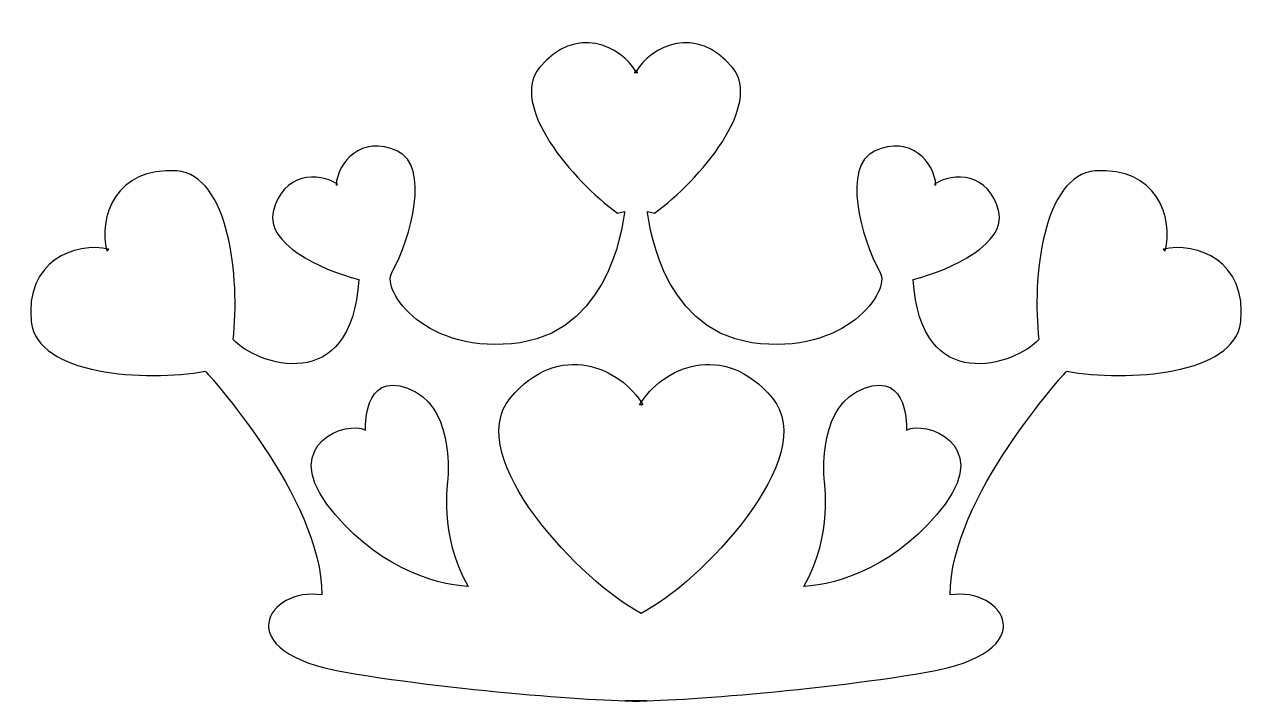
# Model space of a CAD drawing. Header units: centimetres. Extents: x -9.9 to 9.9, y -5.3 to 5.6.
import ezdxf

# ---------------------------------------------------------------- set-up
doc = ezdxf.new("R2010")
doc.units = ezdxf.units.CM
doc.header["$MEASUREMENT"] = 0
doc.layers.add('Camada 1', color=7, linetype='Continuous')

msp = doc.modelspace()

# ---------------------------------------------------------------- linework, layer by layer
at = {"layer": 'Camada 1'}
for points, knots in [([(0.16689, -5.30679), (-0.29428, -5.33391), (-2.76308, -5.17116), (-4.68925, -4.84562), (-4.68925, -4.84562), (-6.61544, -4.52005), (-5.93721, -3.46201), (-5.06906, -3.59763), (-5.06906, -3.59763), (-5.06906, -2.0241), (-6.94974, 0.00946), (-6.94974, 0.00946), (-6.94974, 0.00946), (-7.92396, -0.16151), (-9.66249, -0.05171), (-9.7593, 0.80549), (-9.7593, 0.80549), (-9.86976, 1.78514), (-9.04749, 2.10745), (-8.50832, 1.97963), (-8.50832, 1.97963), (-8.50832, 1.97963), (-8.53846, 1.94833), (-8.53846, 1.94833), (-8.53846, 1.94833), (-8.68652, 2.48234), (-8.39553, 3.31628), (-7.41239, 3.24275), (-7.41239, 3.24275), (-6.56855, 3.17967), (-6.38372, 1.51052), (-6.50349, 0.52193), (-6.50349, 0.52193), (-6.12707, 0.11902), (-4.58529, -0.4161), (-4.47448, 1.49279), (-4.47448, 1.49279), (-5.11453, 1.65146), (-5.97782, 2.07958), (-5.85555, 2.58348), (-5.85555, 2.58348), (-5.70225, 3.21525), (-5.11998, 3.22877), (-4.81494, 3.02756), (-4.81494, 3.02756), (-4.81494, 3.02756), (-4.84063, 3.01502), (-4.84063, 3.01502), (-4.84063, 3.01502), (-4.81142, 3.37935), (-4.44246, 3.82991), (-3.85016, 3.56183), (-3.85016, 3.56183), (-3.3215, 3.32257), (-3.6273, 2.16898), (-3.93882, 1.60328), (-3.93882, 1.60328), (-4.1195, 1.31274), (-3.38703, 0.2547), (-1.86777, 0.47168), (-1.86777, 0.47168), (-0.34851, 0.68866), (-0.18573, 2.58779), (-0.18573, 2.58779), (-0.18573, 2.58779), (-0.18573, 2.58779), (-0.29974, 2.56078), (-0.29974, 2.56078), (-0.29974, 2.56078), (-1.02901, 3.09325), (-2.05768, 4.30602), (-1.55524, 4.9124), (-1.55524, 4.9124), (-0.98107, 5.6054), (-0.24846, 5.26879), (0.00892, 4.83318), (0.00892, 4.83318), (0.00892, 4.83318), (-0.03071, 4.83318), (-0.03071, 4.83318), (-0.03071, 4.83318), (-0.03071, 4.83318), (0.03076, 4.83318), (0.03076, 4.83318), (0.03076, 4.83318), (0.03076, 4.83318), (-0.00888, 4.83318), (-0.00888, 4.83318), (-0.00888, 4.83318), (0.24851, 5.26879), (0.98111, 5.60539), (1.55531, 4.9124), (1.55531, 4.9124), (2.0577, 4.30603), (1.02905, 3.09326), (0.29984, 2.56078), (0.29984, 2.56078), (0.29984, 2.56078), (0.1858, 2.58779), (0.1858, 2.58779), (0.1858, 2.58779), (0.1858, 2.58779), (0.34855, 0.68869), (1.86781, 0.47168), (1.86781, 0.47168), (3.38705, 0.25467), (4.11952, 1.31274), (3.93881, 1.60328), (3.93881, 1.60328), (3.62732, 2.16899), (3.32151, 3.32257), (3.85017, 3.56183), (3.85017, 3.56183), (4.44249, 3.82991), (4.8114, 3.37935), (4.84066, 3.01502), (4.84066, 3.01502), (4.84066, 3.01502), (4.81497, 3.02756), (4.81497, 3.02756), (4.81497, 3.02756), (5.11998, 3.22878), (5.70228, 3.21528), (5.85552, 2.58348), (5.85552, 2.58348), (5.97784, 2.07958), (5.11453, 1.65146), (4.47447, 1.49279), (4.47447, 1.49279), (4.58528, -0.4161), (6.12708, 0.11902), (6.50348, 0.52193), (6.50348, 0.52193), (6.3837, 1.51055), (6.56851, 3.1797), (7.4124, 3.24275), (7.4124, 3.24275), (8.39549, 3.31628), (8.68647, 2.48234), (8.53844, 1.94833), (8.53844, 1.94833), (8.53844, 1.94833), (8.5083, 1.97963), (8.5083, 1.97963), (8.5083, 1.97963), (9.04749, 2.10742), (9.86977, 1.78511), (9.75928, 0.80549), (9.75928, 0.80549), (9.6625, -0.05171), (7.92392, -0.16151), (6.94972, 0.00946), (6.94972, 0.00946), (6.94972, 0.00946), (5.06906, -2.0241), (5.06906, -3.59763), (5.06906, -3.59763), (5.93718, -3.462), (6.61539, -4.52005), (4.68928, -4.84562), (4.68928, -4.84562), (2.76306, -5.17116), (0.29431, -5.33391), (-0.16688, -5.30679), (-0.16688, -5.30679), (-0.16688, -5.30679), (0.16689, -5.30679), (0.16689, -5.30679)], [0, 0, 0, 0, 0.02325581, 0.02325581, 0.02325581, 0.02325581, 0.04651163, 0.04651163, 0.04651163, 0.04651163, 0.06976744, 0.06976744, 0.06976744, 0.06976744, 0.09302326, 0.09302326, 0.09302326, 0.09302326, 0.11627907, 0.11627907, 0.11627907, 0.11627907, 0.13953488, 0.13953488, 0.13953488, 0.13953488, 0.1627907, 0.1627907, 0.1627907, 0.1627907, 0.18604651, 0.18604651, 0.18604651, 0.18604651, 0.20930233, 0.20930233, 0.20930233, 0.20930233, 0.23255814, 0.23255814, 0.23255814, 0.23255814, 0.25581395, 0.25581395, 0.25581395, 0.25581395, 0.27906977, 0.27906977, 0.27906977, 0.27906977, 0.30232558, 0.30232558, 0.30232558, 0.30232558, 0.3255814, 0.3255814, 0.3255814, 0.3255814, 0.34883721, 0.34883721, 0.34883721, 0.34883721, 0.37209302, 0.37209302, 0.37209302, 0.37209302, 0.39534884, 0.39534884, 0.39534884, 0.39534884, 0.41860465, 0.41860465, 0.41860465, 0.41860465, 0.44186047, 0.44186047, 0.44186047, 0.44186047, 0.46511628, 0.46511628, 0.46511628, 0.46511628, 0.48837209, 0.48837209, 0.48837209, 0.48837209, 0.51162791, 0.51162791, 0.51162791, 0.51162791, 0.53488372, 0.53488372, 0.53488372, 0.53488372, 0.55813953, 0.55813953, 0.55813953, 0.55813953, 0.58139535, 0.58139535, 0.58139535, 0.58139535, 0.60465116, 0.60465116, 0.60465116, 0.60465116, 0.62790698, 0.62790698, 0.62790698, 0.62790698, 0.65116279, 0.65116279, 0.65116279, 0.65116279, 0.6744186, 0.6744186, 0.6744186, 0.6744186, 0.69767442, 0.69767442, 0.69767442, 0.69767442, 0.72093023, 0.72093023, 0.72093023, 0.72093023, 0.74418605, 0.74418605, 0.74418605, 0.74418605, 0.76744186, 0.76744186, 0.76744186, 0.76744186, 0.79069767, 0.79069767, 0.79069767, 0.79069767, 0.81395349, 0.81395349, 0.81395349, 0.81395349, 0.8372093, 0.8372093, 0.8372093, 0.8372093, 0.86046512, 0.86046512, 0.86046512, 0.86046512, 0.88372093, 0.88372093, 0.88372093, 0.88372093, 0.90697674, 0.90697674, 0.90697674, 0.90697674, 0.93023256, 0.93023256, 0.93023256, 0.93023256, 0.95348837, 0.95348837, 0.95348837, 0.95348837, 1, 1, 1, 1]), ([(0.08547, -3.89608), (1.03501, -3.40779), (2.98829, -1.37309), (2.20155, -0.42353), (2.20155, -0.42353), (1.41484, 0.52601), (0.41109, 0.06479), (0.05835, -0.53204), (0.05835, -0.53204), (0.05835, -0.53204), (0.11259, -0.53204), (0.11259, -0.53204), (0.11259, -0.53204), (-0.24005, 0.06475), (-1.24385, 0.526), (-2.03056, -0.42353), (-2.03056, -0.42353), (-2.81732, -1.3731), (-0.86401, -3.40779), (0.08547, -3.89608)], [0, 0, 0, 0, 0.16666667, 0.16666667, 0.16666667, 0.16666667, 0.33333333, 0.33333333, 0.33333333, 0.33333333, 0.5, 0.5, 0.5, 0.5, 0.66666667, 0.66666667, 0.66666667, 0.66666667, 1, 1, 1, 1]), ([(-4.36368, -0.93902), (-4.6621, -0.77622), (-5.72017, -1.156), (-4.98765, -2.13266), (-4.98765, -2.13266), (-4.25512, -3.10934), (-3.27852, -3.43489), (-2.70879, -3.46201), (-2.70879, -3.46201), (-3.19711, -2.59383), (-3.03431, -1.80717), (-3.03431, -1.69861), (-3.03431, -1.69861), (-3.03431, -1.59005), (-2.95292, -0.53209), (-3.68542, -0.26076), (-3.68542, -0.26076), (-4.41795, 0.01052), (-4.36368, -0.93902), (-4.36368, -0.93902)], [0, 0, 0, 0, 0.16666667, 0.16666667, 0.16666667, 0.16666667, 0.33333333, 0.33333333, 0.33333333, 0.33333333, 0.5, 0.5, 0.5, 0.5, 0.66666667, 0.66666667, 0.66666667, 0.66666667, 1, 1, 1, 1]), ([(3.6855, -0.26079), (2.953, -0.53212), (3.03439, -1.59008), (3.03439, -1.69864), (3.03439, -1.69864), (3.03439, -1.80723), (3.19714, -2.59388), (2.70882, -3.46204), (2.70882, -3.46204), (3.27857, -3.43492), (4.25518, -3.10938), (4.98773, -2.13269), (4.98773, -2.13269), (5.72023, -1.15603), (4.66216, -0.77622), (4.36374, -0.93905), (4.36374, -0.93905), (4.36373, -0.93902), (4.41797, 0.01052), (3.6855, -0.26079)], [0, 0, 0, 0, 0.16666667, 0.16666667, 0.16666667, 0.16666667, 0.33333333, 0.33333333, 0.33333333, 0.33333333, 0.5, 0.5, 0.5, 0.5, 0.66666667, 0.66666667, 0.66666667, 0.66666667, 1, 1, 1, 1])]:
    msp.add_open_spline(points, degree=3, knots=knots, dxfattribs=at)

doc.saveas('drawing.dxf')
